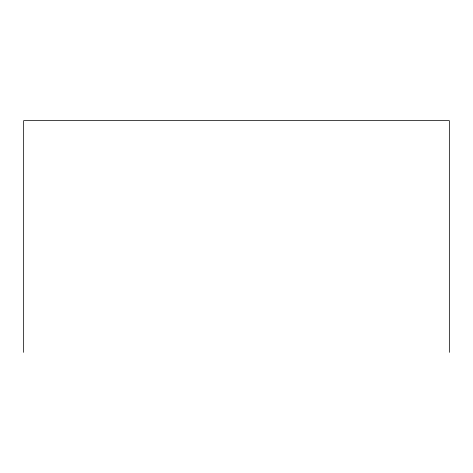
<?xml version="1.0" encoding="UTF-8"?>
<svg xmlns="http://www.w3.org/2000/svg" width="473" height="473" viewBox="0 0 473 473"><rect width="100%" height="100%" fill="white"/><g stroke="black" fill="none" stroke-linecap="round" stroke-linejoin="round"><path stroke-width="0.71" d="M449.35 352.355L449.35 120.645L23.65 120.645L23.65 352.355"/></g></svg>
